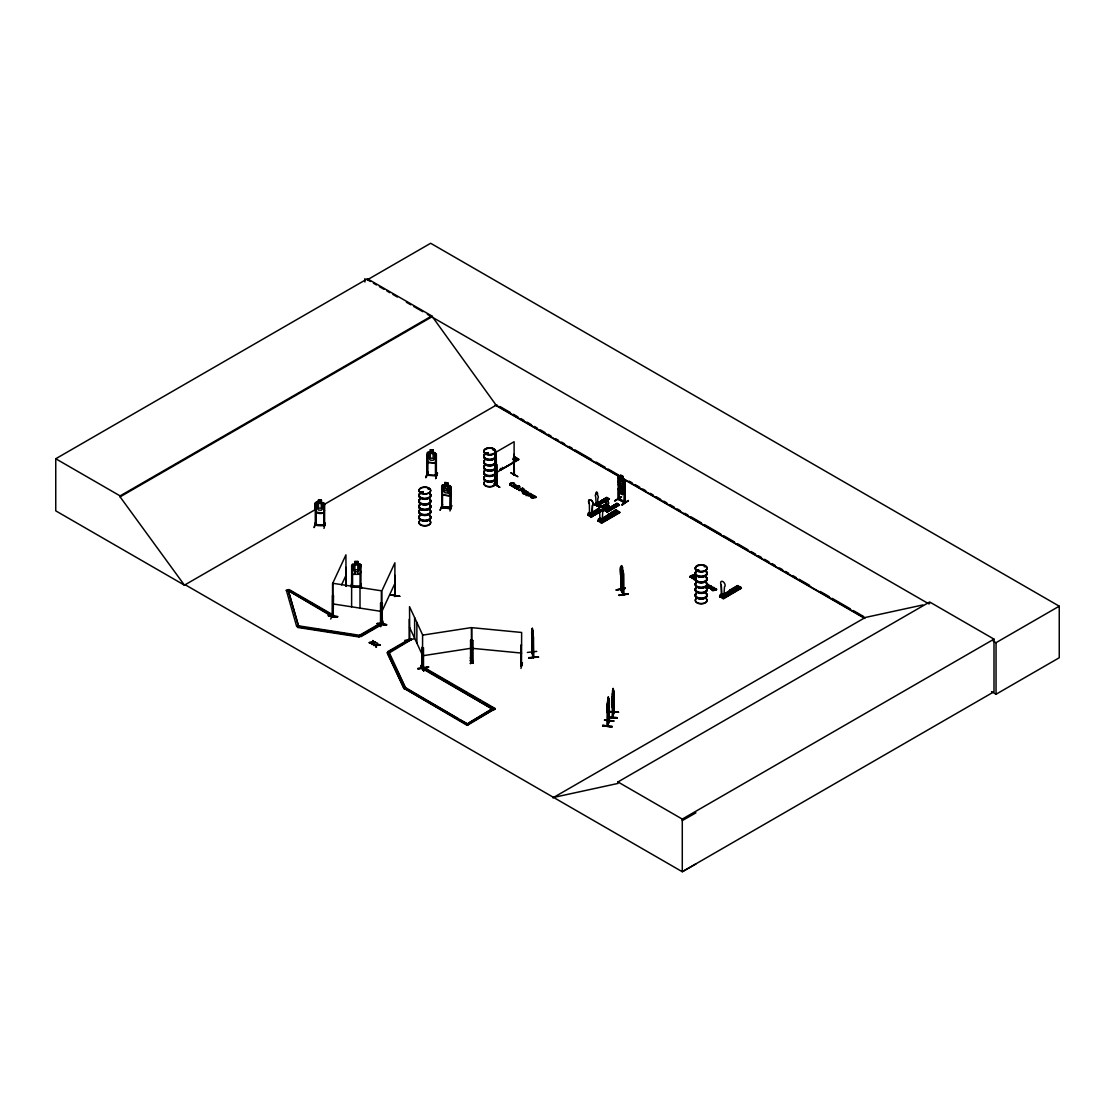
<?xml version="1.0" encoding="UTF-8"?>
<svg xmlns="http://www.w3.org/2000/svg" width="1115" height="1115" viewBox="0 0 1115 1115"><rect width="100%" height="100%" fill="white"/><g stroke="black" fill="none" stroke-linecap="round" stroke-linejoin="round"><path stroke-width="1.5" d="M614.031 711.635L613.501 712.346M612.107 700.206L612.233 697.126L612.205 700.206M612.874 690.283L612.72 691.258M696.359 577.835L695.844 577.542A1.491 0.864 0 0 0 694.896 577.389C690.519 578.601 697.711 579.396 695.37 577.319C691.105 577.236 694.269 580.845 696.415 578.351M591.926 515.088L592.4 505.416A3.164 1.84 59.5 0 0 592.4 501.764A3.164 1.84 59.5 0 0 589.208 499.966A3.164 1.84 59.5 0 0 589.208 503.618L589.347 503.534A3.164 1.84 59.5 0 1 589.347 499.882A3.164 1.84 59.5 0 1 592.539 501.68A3.164 1.84 59.5 0 1 592.539 505.332L592.065 515.005L589.612 513.29L590.044 513.917M597.473 504.649L597.877 498.14A2.105 1.227 59.5 0 0 597.57 495.255L597.473 492.914M602.156 520.998L602.769 511.241A3.164 1.84 59.5 0 0 602.769 507.59A3.164 1.84 59.5 0 0 599.577 505.792A3.164 1.84 59.5 0 0 599.577 509.443L599.898 519.729L602.295 520.914M607.717 510.558L608.023 504.105A2.105 1.227 59.5 0 0 607.717 501.22L607.8 499.311M607.8 510.503L608.121 504.05A2.105 1.227 59.5 0 0 607.8 501.165L607.717 501.22M617.166 718.046C603.327 717.99 605.557 715.83 617.153 717.656M617.153 718.032L607.717 717.502M608.985 705.433L607.299 712.638L608.679 708.457M612.442 701.307L613.055 692.011L612.47 694.018M602.699 725.517L612.01 726.618L602.699 725.196M611.912 726.924L602.616 725.795L611.912 726.924L612.01 726.213M532.636 631.174L532.287 628.4L532.719 640.358L532.078 635.787M533.109 633.919C530.461 619.759 532.148 649.46 533.263 642.129M332.772 616.121L332.841 583.034L345.929 554.852L346.026 586.128M333.399 615.828L332.465 615.647M381.748 624.135L382.361 603.062M382.389 623.717L382.041 603.006M382.389 622.964L383.184 623.787L381.874 622.393L359.546 635.285L359.072 636.958L298.053 627.508L298.541 625.836L288.116 589.877L286.29 590.699M394.668 595.717L395.281 595.201L395.031 596.511L394.905 575.312L395.072 596.413M395.24 595.298L394.668 596.469M607.787 725.586L609.347 720.081M609.403 720.82L607.577 726.116L608.26 700.471L607.717 706.854M612.47 693.948L612.246 707.342L613.487 701.697M337.552 616.609C321.678 612.79 329.148 618.003 337.566 616.525M337.538 616.943L328.27 615.828L337.566 616.957M377.246 623.787C395.128 627.647 383.03 621.668 377.246 623.801M528.635 493.262C525.695 490.015 531.005 494.293 526.21 494.391C521.597 493.387 530.768 494.238 526.74 492.593L525.235 493.457L528.552 493.011M599.452 519.534C602.421 518.28 596.79 519.52 603.396 521.583L603.131 520.092L601.306 522.238L598.448 520.621L600.009 518.322L598.184 519.395L598.184 520.747L601.821 523.116L619.773 512.524L616.107 509.889C609.459 511.506 624.275 515.353 614.295 510.963M721.28 595.201L722.032 595.298L721.029 595.103M532.357 632.093L531.966 652.777L532.357 651.522M533.082 656.317L533.221 657.613L533.012 633.864L533.541 657.599L533.528 636.902M533.137 656.833L532.273 652.191M589.919 513.36C592.218 512.524 587.647 514.879 590.629 512.802M595.731 503.757C597.138 502.308 596.135 507.45 595.745 496.942A2.105 1.227 59.5 0 1 596.065 494.405L596.818 492.119M596.065 494.405L596.093 492.342M599.814 519.255L599.912 519.98M600.33 519.102L599.94 519.952M600.553 518.893L600.832 518.726M606.699 509.151L606.156 509.973L605.989 502.851A2.105 1.227 59.5 0 1 606.295 500.314L606.518 497.973M606.295 498.461L607.215 497.792L595.424 505.151M605.835 509.262L608.525 510.168L608.525 511.074L605.975 509.667L606.95 509.555M606.532 509.443L606.936 509.43M721.642 595.605L721.642 594.783L722.088 597.361L722.715 594.532L721.544 595.006L722.799 594.922M607.41 712.638L607.118 703.872L608.957 698.729M499.506 487.297L494.307 483.701M499.659 487.157L494.293 484.035M622.978 571.005L623.313 594.643L623.396 572.497C617.654 554.28 621.069 587.535 623.396 579.312M588.622 515.381L599.257 508.788M602.63 501.262L602.964 500.356L603.327 501.262M603.647 501.011L602.267 500.774M609.389 514.837L609.682 515.646M611.438 515.353L609.668 514.782M613.891 506.921L612.525 506.712L613.571 507.018M732.639 590.1L733.14 591.006L731.092 590.49M421.972 492.774L421.693 491.854L420.871 492.523M420.815 492.621L421.846 492.175M428.759 488.816L427.895 488.718M428.536 488.816L427.853 488.523L428.592 488.384M485.987 453.443L487.464 453.429M487.185 453.178L486.307 453.944L485.945 452.997M697.112 570.378L698.687 570.002L697.391 570.127M697.391 570.755L697.21 570.42M698.924 570.518L698.199 569.932M704.973 566.671L704.276 566.768M612.246 697.168L613.236 692.959L613.473 694.952M612.442 699.3L612.651 700.429L613.069 688.485L613.278 691.119M612.553 708.527L612.971 705.907M612.637 708.68L612.971 706.757M612.72 690.408L613.18 688.485M612.372 694.004L613.598 690.255M613.166 691.175L613.473 689.823M609.166 711.537L618.546 712.304L609.097 711.44M612.776 696.513L612.734 717.628L614.003 712.29M613.821 692.178L613.808 712.861L613.933 691.69M612.651 698.408L613.055 696.75L612.957 706.896M612.651 700.429L613.055 698.771L613.055 703.495M613.808 712.332L612.442 716.36M612.246 717.614L613.571 712.304M316.116 504.342L315.211 504.454L316.116 504.342L316.033 525.179L315.294 525.151L315.266 502.921C319.461 502.921 316.827 498.544 321.427 499.98L321.413 502.586L324.507 503.673L324.367 525.862M324.507 510.489L323.434 512.984C315.517 515.478 313.9 509.248 315.378 502.963L316.298 502.182M313.998 527.604L315.754 521.848M315.81 521.848L314.416 527.297M316.061 525.151L315.197 524.858M324.298 525.109L316.158 524.621L324.493 525.095M324.507 503.673L323.42 502.684M323.601 504.956L324.451 505.025L323.601 504.956L324.298 525.862M323.434 512.984L316.228 512.329M324.549 524.914C322.946 524.343 323.043 526.378 324.549 525.667M325.273 522.991L323.991 528.426M435.212 452.913C434.167 451.38 424.871 453.443 428.16 452.272M427.129 453.011L427.157 475.241L427.115 454.363M427.923 454.613L427.073 454.544M427.115 459.868L428.062 462.474L435.31 463.004L436.355 460.579M427.603 472.244L425.818 477.736L427.616 471.938M427.672 471.938L426.306 477.345M433.275 450.125L430.195 449.875L430.292 452.509L428.759 453.22L428.759 457.958L430.292 460.119L433.164 460.356L434.711 458.446L434.711 453.721L433.164 452.746L433.289 450.07M427.17 474.46L428.049 474.279L428.021 475.255M436.355 475.185L427.059 474.948M436.258 455.296L435.407 455.227L435.491 475.924L435.394 474.879M437.526 473.122L435.714 478.544L437.052 472.704M435.714 478.544L437.108 472.746M509.82 484.663C510.712 480.746 517.235 485.708 513.527 483.589A1.422 0.822 0 0 0 512.621 483.464C508.217 484.203 514.35 488.022 509.848 484.481M690.157 576.915L692.945 575.284A1.422 0.822 0 0 1 693.851 575.41C699.3 578.016 686.965 573.082 692.234 577.863L690.185 576.734M472.593 640.456L471.757 640.372L472.593 640.456L472.746 660.902L471.798 660.819L470.405 663.55L471.157 660.833M472.69 660.554L471.84 660.052M521.583 645.195L520.747 645.111L520.817 665.808C520.928 663.174 522.656 666.631 520.649 665.739M520.691 664.791L521.681 665.084L520.649 665.195M520.956 668.443L522.461 662.603M620.595 589.445L623.243 594.574M623.048 593.459L623.759 593.835L620.916 589.487M525.876 491.241L523.799 492.44A1.477 0.85 0 0 1 522.865 492.286C520.273 490.851 526.963 489.61 522.545 488.384L519.005 490.433L522.545 487.966L523.952 489.694L519.005 490.001M607.717 698.729L608.386 696.945L608.372 699.635L608.79 698.283M608.163 697.795L607.424 702.45M607.814 699.704L608.163 698.645M608.985 700.136L609.138 721.349L608.957 720.025M604.525 720.206L613.919 720.959L604.609 719.886M608.985 720.778L607.201 726.088L607.201 703.913M722.255 597.278L721.224 596.692L721.224 594.434L722.492 594.323M618.184 481.987L618.95 479.798L624.233 482.711L624.846 485.652M618.254 481.945L619.006 479.91M624.985 487.645L624.149 489.792L618.881 486.865L618.337 477.192L620.498 477.443L620.498 474.906L622.741 476.147L623.717 480.244L623.717 484.983L622.602 486.391L623.327 491.631L621.919 487.966C625.013 486.377 622.226 483.589 621.445 487.144L619.508 483.603L620.999 487.436C617.975 488.83 620.665 491.659 621.487 488.286L622.616 491.157L620.498 489.959L620.498 485.22L619.382 482.586L619.382 477.847L620.428 477.499M442.739 484.69L441.735 485.555L441.791 507.729L441.707 487.032L442.613 486.948L442.432 507.785C443.045 506.015 453.387 507.032 450.028 508.733L450.014 487.882L450.85 487.98L450.014 487.882M442.613 486.948L441.707 487.032M440.132 510.168L442.655 504.454M440.174 510.113L442.181 504.774M442.641 507.771L442.697 506.809L441.791 506.949M441.721 506.684L450.125 507.701L449.847 508.677M449.958 510.977L451.91 505.611M590.393 513.597L590.406 513.402M600.65 519.465L599.8 519.883L601.027 519.214M721.057 596.776L721.057 594.518L722.046 595.243M441.749 492.342L442.683 495.004L449.833 495.854L442.711 494.935M447.84 482.823L447.714 485.485L449.233 486.53L449.233 491.269L447.714 493.095L444.885 492.732L443.366 490.502L443.366 485.764L444.885 485.123L444.801 482.433L447.84 482.823L447.84 485.36M449.777 485.666L442.711 484.774M450.85 493.513L449.805 495.924M422.669 647.857L423.491 647.731L423.505 668.164M470.6 660.359L471.575 660.178M470.558 661.083L471.575 660.93L471.394 640.135L470.572 640.261L470.558 661.083L471.269 659.968M372.117 644.191L372.898 640.554L372.229 642.644L369.33 642.575L372.229 642.212L372.131 642.993L369.33 643.007M372.117 644.623L373.441 640.86M377.79 643.383L375.922 646.812L377.149 645.028L380.006 645.083L377.149 645.028M375.922 646.812L377.246 643.062M361.009 571.716L359.936 574.295L352.647 574.35L351.685 571.772M371.574 644.303L372.131 642.561L369.33 642.575M436.258 460.551L435.212 462.976L428.16 462.335M333.315 616.72L333.636 615.271L288.98 589.487L287.67 590.239L332.34 616.665L332.479 595.968L333.399 595.898L333.19 616.762L333.385 595.131M345.706 586.086L345.929 567.382L346.249 585.654M333.399 595.898L332.479 595.968M330.723 619.048L333.162 613.71M332.841 616.191L333.134 615.536M380.55 603.201L381.372 603.327L380.55 603.201L380.536 624.079M390.501 594.783L399.797 596.288L390.626 594.894M380.368 623.466L381.469 623.215L380.368 623.996M380.285 626.296L382.682 621.027M380.745 626.769L382.752 621.389M423.784 670.617C420.857 670.017 419.435 658.965 423.77 670.631M298.053 627.508L298.541 625.836L296.715 626.017L303.615 627.271M341.566 584.873L345.929 575.479M359.072 636.958L359.546 635.285L298.541 625.836M381.832 611.577L394.905 583.41M618.142 499.227L624.985 503.004L624.916 480.816L622.741 478.697M619.132 498.753L618.142 498.475L618.797 498.851M618.379 498.335L619.132 499.506L619.062 489.15M624.525 492.175L624.33 502.684L624.525 481.861M351.518 583.925L351.086 587.061M472.342 658.129L470.864 663.495M531.827 652.317L533.207 657.557M609.236 721.307L609.32 700.178M612.692 717.614L612.651 693.669M513.778 475.004L514.113 454.251L514.377 474.99M590.169 513.235C589.96 520.189 591.396 509.123 587.953 513.485L588.204 515.297L599.257 508.998M609.501 514.907C612.623 512.9 610.365 517.904 609.501 514.698M731.092 590.699L733.029 590.546M516.231 485.903L514.224 486.907A1.477 0.85 0 0 1 513.276 486.753L512.496 485.889M589.779 513.235L590.755 512.928M394.863 595.954L394.905 562.782L381.832 590.95L381.832 624.121M420.815 492.342L421.693 492.022L420.899 492.217M486.405 452.857L485.722 453.471M493.611 449.763L492.9 449.875L493.569 449.666M512.566 486.126L514.559 485.137A1.491 0.864 0 0 1 515.52 485.29L516.022 485.582A1.477 0.85 0 0 1 516.287 486.14M607.605 726.018L607.8 701.251M351.615 586.211L352.675 586.615M351.615 586.964L352.465 586.936M496.816 485.22L496.816 484.593M696.415 578.769L694.547 579.577A1.477 0.85 0 0 1 693.6 579.424L692.903 577.946L694.896 576.957A1.491 0.864 0 0 1 695.844 577.11L696.359 577.403M623.703 593.779L620.609 589.556L620.985 588.706M422.055 666.826L422.306 668.108L422.376 646.895L422.278 668.052M315.169 524.134C315.726 525.388 316.507 525.946 324.423 525.625M427.017 474.223L427.979 474.251M611.327 515.283L609.905 515.52M731.203 590.546L732.374 590.267M532.97 496.189C530.907 493.401 534.921 498.043 531.576 495.381M713.307 588.873C716.22 588.511 708.847 585.64 711.677 589.779C714.088 589.654 711.259 589.194 711.119 588.232C711.649 587.48 714.868 589.835 714.004 587.577C711.537 585.696 708.819 589.612 712.722 589.654M421.247 492.133L422.264 492.496M486.154 452.941L485.624 453.429A5.91 3.415 0 0 1 488.147 452.62M487.199 453.805L486.865 452.857M492.705 449.47L492.955 449.206M351.713 586.211L361.093 586.365M351.713 586.964L361.093 586.922M361.093 587.117L355.615 587.131M523.214 490.015C524.05 487.896 519.52 490.363 522.865 490.168M441.679 507.464L450.864 508.565M531.228 495.576C532.831 502.098 527.005 492.105 533.932 496.231C526.113 496.3 537.36 497.067 532.859 494.962C530.029 493.945 529.416 498.029 532.385 496.983M531.228 496.008L530.851 496.816L532.385 497.401M711.565 587.828L711.175 589.068L712.722 589.222M516.663 488.147C514.405 490.572 523.116 485.164 518.587 487.548L517.834 486.684L519.771 487.812M533.555 657.515L532.245 652.233L532.287 628.4M381.288 624.135L381.372 590.797L332.563 583.243L332.549 616.665M499.952 469.373L500.607 469.75L500.621 468.411M518.294 459.324L515.158 456.997L513.346 458.07L516.733 459.979L518.545 458.906M517.931 458.962L518.6 459.338L500.44 469.973M618.95 479.798L624.233 482.711M618.978 490.043L618.1 488.76L624.135 492.969L624.846 492.468M606.602 497.652L609.222 499.116L597.194 506.154L594.811 504.593L596.023 502.99M609.18 499.116L596.469 505.75L609.041 498.809L606.769 497.541L594.63 504.719L607.215 497.792M620.428 490.851L620.358 493.429L622.672 494.628L623.717 486.99L622.602 484.342L622.602 479.617L620.511 478.46L620.511 483.199M596.204 503.088L594.992 504.524L596.901 505.597L598.281 504.259L596.887 505.973L608.623 498.684M620.358 493.429L619.382 484.593L620.498 483.185L622.602 484.356M588.33 515.367L599.577 509.443M590.699 516.538L600.302 511.45M607.159 506.837L590.643 516.51M608.651 505.959L607.006 504.621M599.912 511.534L591.117 516.97L591.34 515.409L593.152 514.336L591.075 515.255L591.075 516.329L588.204 514.712L590.03 512.566M591.145 516.97L600.344 511.618M605.333 510.907L605.055 509.611L606.435 508.998L606.63 511.102L605.933 510.712M616.888 503.604L619.452 505.025L607.424 512.064L606.699 511.66L619.271 504.551M617.445 503.701L605.598 511.046L605.041 510.517L607.48 512.092M616.846 503.576L617.599 504.008M618.7 504.621L617.013 503.45L604.86 510.614M607.285 511.869L607.131 510.795L608.525 510.168M598.142 520.886L616.107 509.889M616.776 510.531L597.905 520.914L598.644 521.346L616.776 510.531L602.002 519.785M600.943 522.447L619.508 512.203M618.853 511.687L619.327 512.287L618.853 511.687L600.637 522.433M616.107 510.168L619.076 512.147M719.691 596.623L719.886 595.048L721.712 593.974L720.151 596.26L723.008 597.877L724.834 595.731L725.098 597.222L721.74 595.285L721.28 585.082A3.164 1.84 59.5 0 1 721.28 581.431A3.164 1.84 59.5 0 1 724.471 583.243A3.164 1.84 59.5 0 1 724.471 586.88L723.858 596.65L721.335 595.396M741.196 587.452L722.799 598.351L723.537 598.741L741.475 588.163L737.851 585.974M725.098 595.884L723.273 596.957L723.273 598.295L719.886 596.386L720.778 597.222L738.478 586.183L720.318 596.985M723.091 598.518L741.252 587.884L722.339 598.086L723.091 598.518L741.21 587.703L737.809 585.807L719.607 596.553M741.21 587.703L740.583 587.507M618.449 478.488L619.062 478.837M622.741 476.147L622.602 478.781M618.881 486.865L618.254 483.924M621.543 497.179L614.602 500.914L621.167 496.969M624.233 502.043C610.462 495.492 627.313 501.346 624.916 502.963M621.919 504.914L628.414 500.565L622.198 505.067M621.863 504.51L628.4 500.537M496.551 464.397L496.774 485.15M511.074 472.844L517.625 476.426M496.482 484.983L496.245 452.035L514.113 441.721L514.085 475.199M512.83 459.394L515.827 457.624M513.151 461.596L517.904 458.795L518.377 459.38M513.248 459.422L515.506 460.69L513.694 462.042M500.356 469.903L518.782 459.617M601.236 500.635C607.271 503.269 598.657 501.109 602.448 499.91L604.706 501.36L602.448 499.91M603.536 499.283C609.571 501.917 600.943 499.757 604.748 498.558L607.006 500.008L604.748 498.558M605.557 498.266L606.769 497.36M595.368 505.137L606.95 497.848M596.288 505.248L596.4 503.687M596.748 505.903L609.027 498.642M605.989 502.851L605.891 502.907A2.105 1.227 59.5 0 1 606.212 500.37M589.765 512.412L589.682 514.071M600.957 511.06L597.584 509.151L599.396 507.799M602.839 505.778L606.226 507.952L602.839 505.778L601.027 506.851L604.4 509.039L601.027 507.116M604.051 505.067C613.682 510.768 599.48 503.478 606.058 504.677M589.514 513.945L589.347 503.534M590.1 513.667L589.124 512.97L589.124 515.228L590.323 515.715M602.044 507.269L606.532 504.621M603.299 506.572L606.574 504.802M588.845 515.674L599.173 509.248M603.731 506.823L606.727 505.053M590.406 516.524L608.623 505.778M609.264 505.903L602.783 509.987M603.034 509.848L609.543 506.614L591.368 516.914M603.327 509.862L608.804 506.21M602.769 511.241L602.63 511.325A3.164 1.84 59.5 0 0 602.63 507.673A3.164 1.84 59.5 0 0 599.438 505.875A3.164 1.84 59.5 0 0 599.438 509.527L599.926 509.667M611.466 506.531C617.501 509.165 608.888 507.018 612.692 505.82L614.95 507.102M613.766 505.179C619.801 507.827 611.187 505.666 614.978 504.468L617.236 505.75M615.787 503.994C621.822 506.628 613.208 504.468 617.013 503.269M606.685 511.646L619.02 504.774M607.131 511.883L619.271 504.719M599.633 519.743L600.009 518.322M607.814 514.782C617.794 519.172 602.978 515.325 609.64 513.708L613.013 515.897L609.64 513.708M611.257 512.761C621.236 517.151 606.421 513.304 613.083 511.687L616.456 513.862L613.083 511.687M617.027 511.005L598.351 521.179L599.048 521.583M600.553 521.625L600.191 519.311M619.508 512.064L601.306 522.81L601.57 521.318L603.396 520.231M602.588 521.82L619.494 511.813M601.347 522.879L619.731 512.524M721.28 585.082L721.503 594.908M729.517 590.434C739.496 594.811 724.68 590.964 731.329 589.361L734.715 591.535L731.329 589.361M732.959 588.399C742.938 592.79 728.123 588.943 734.785 587.326L738.158 589.514L734.785 587.326M735.998 586.615C745.977 590.992 731.161 587.145 737.809 585.542M720.276 596.957L738.506 586.351L737.809 585.807M738.688 586.643L720.095 596.86M722.339 598.086L740.555 587.34M185.257 584.776L184.533 585.208L55.75 510.851L55.75 458.753L367.448 278.792L431.798 315.935L496.147 405.191L864.571 617.905M367.448 278.792L367.448 279.754L430.655 243.265L1059.25 606.184L1059.25 657.752L996.043 694.241L991.528 691.621M55.75 458.753L120.099 495.896L431.798 315.935M695.927 863.958L682.282 871.735L185.174 584.734L184.435 585.152L120.099 496.858L431.798 316.897M184.435 585.152L315.866 509.276M323.378 504.928L496.872 404.773M496.245 472.662L514.113 462.349M509.973 484.732C514.977 487.116 507.687 483.645 512.621 483.046A1.422 0.822 0 0 1 513.527 483.171L514.391 484.607M509.848 484.914C509.067 481.959 515.911 482.265 514.363 484.161M514.712 487.52C525.36 482.893 512.356 488.217 515.172 488.217M514.712 487.952L518.865 485.652M518.196 486.907L516.245 488.091L517.541 489.095M518.503 486.642L519.715 486.461M518.587 487.548L517.137 489.332M521.193 489.708L522.614 488.9M519.005 490.433L524.148 490.252A1.491 0.864 0 0 1 525.109 490.405L525.611 490.698M524.872 493.666C515.994 492.384 535.604 491.311 525.235 493.457M523.311 494.057L527.395 491.785M527.116 492.37L526.949 491.52M527.562 495.227C520.635 492.844 538.406 493.109 528.58 495.91C524.649 495.13 534.475 495.506 529.806 493.931M526.001 495.604L530.085 493.332M527.925 495.004L529.43 494.14L530.656 494.795L528.036 495.283L530.684 494.252L529.43 494.14M535.799 497.611C531.047 498.767 532.775 495.827 535.799 497.179M532.245 498.071L535.339 496.802L534.893 496.105M532.245 497.638L535.381 496.942M535.339 496.37L536.287 497.36L534.949 497.025M333.636 615.271L332.34 616.024L287.67 590.239M332.34 616.665L333.636 615.912L297.914 595.285M380.382 623.898L359.546 635.926L360.842 636.679L383.184 623.787M359.546 635.285L360.842 636.038L383.184 623.146M404.773 686.701L387.825 651.606L410.167 638.714L411.463 639.466L389.135 653.014L387.351 652.637L411.463 639.466M387.825 652.261L407.184 641.083M461.039 720.304L468.551 724.639L405.484 687.579L404.174 688.331L467.241 725.391L495.255 708.582L423.798 667.327L422.487 668.08L493.945 709.976L422.487 668.721L422.599 634.839L409.526 606.658L409.776 640.358M422.487 668.721L423.798 667.969L453.568 685.154M404.174 688.986L405.484 687.579L389.135 652.359L387.825 651.606M692.833 578.337L690.826 576.957L692.945 575.716A1.422 0.822 0 0 1 693.851 575.842C698.715 573.068 683.37 577.222 692.763 577.528M706.227 586.169C709.711 582.657 710.408 586.532 706.227 586.601M707.732 584.023L707.286 584.19M468.746 723.022L492.649 708.582L467.241 723.886M404.174 688.331L467.241 724.75L495.255 708.582M710.422 585.584C700.861 592.149 711.495 582.643 711.426 586.978C710.171 588.636 705.948 586.546 709.224 588.19C712.22 588.845 711.774 584.957 709.767 586.392C705.112 588.943 713.851 587.215 709.767 586.392M706.785 588.107L707.9 587.466M715.677 588.609C718.994 589.473 707.286 593.041 715.231 588.358M712.569 590.309L715.677 589.041M712.569 589.891L716.624 589.598M716.151 589.877L716.624 589.18M552.873 797.866L865.31 617.473L922.872 604.957M553.597 797.434L617.947 783.441L617.947 781.949L929.645 601.989L993.995 639.132L993.995 691.774L682.282 871.735L682.282 819.093L993.995 639.132M929.645 603.48L928.92 603.912L427.31 314.305M993.061 640.944L996.043 642.672L1059.25 606.184M682.282 820.598L695.927 812.821M354.891 564.176L353.344 565.04L353.344 569.779L354.891 571.8L357.79 571.772L359.351 569.737L359.351 564.998L357.79 564.162L357.901 561.486L354.793 561.5L354.793 564.092M315.266 524.148L315.294 524.886M316.158 524.412L315.238 524.357M427.157 475.241L436.355 475.938L436.355 453.749L433.178 452.69M472.565 661.097L472.649 640.275M707.258 586.197L708.332 585.375L707.635 584.469M602.476 500.621L603.577 500.705M450.767 486.67L450.655 508.844L450.864 486.642L449.805 485.61M422.292 492.746L420.899 492.746M380.452 623.815L380.522 623.034M600.051 519.827L600.762 519.423M422.669 667.509L422.78 668.498M470.516 660.861L471.269 660.721M596.609 503.659L595.703 503.297L595.591 504.858M470.418 663.509L471.506 660.986L471.394 627.592L422.585 635.146M612.846 506.461L613.808 506.614M496.51 485.346L496.774 464.523M698.492 570.838L697.433 570.643M620.651 567.368L620.916 590.03L621.557 565.626L621.599 568.316M622.379 569.904L622.477 567.34L622.351 577.542L621.041 573.054M621.194 569.291L620.623 568.873L620.888 589.974M623.396 594.03L623.438 573.458L623.717 594.616L620.985 589.459M620.539 574.183L623.09 581.25M616.191 590.1L625.264 588.469M619.034 595.02L628.233 594.128L619.048 595.089M413.888 638.923L404.731 640.386M471.478 640.317L470.572 640.261M420.773 665.864L423.784 671.049M470.781 658.115L473.29 663.383L470.767 658.073M422.348 666.714L422.306 667.355M417.902 668.373C433.777 667.341 431.031 665.46 418.041 669.084M427.031 666.923L427.17 667.648L417.916 668.735M422.585 655.773L471.394 648.219M387.351 652.637L403.7 687.857L405.484 687.579M372.898 642.156L375.657 642.575L372.8 642.937M375.657 642.575L372.898 642.588L375.657 642.142M377.246 644.665L380.006 644.651M376.48 645.501L373.678 645.097L380.006 645.083M373.678 645.097L376.563 644.721M373.678 645.515L376.563 645.153M352.479 586.448L352.479 587.201M360.243 586.908L360.898 586.894M531.841 630.073L532.05 652.805M532.733 630.184L532.719 642.895M536.761 651.383L527.353 652.442M528.691 657.627C545.458 656.93 538.155 656.763 528.691 657.92M528.691 657.989L538.071 656.791M423.296 667.383L423.393 668.136M618.797 499.604L618.839 478.976M436.286 475.966L436.16 475.199M315.949 525.207L316.061 504.524M324.437 525.89L324.395 503.701M521.486 665.836L521.639 632.47L471.798 627.661L471.826 661.07L472.593 661.083M354.891 561.639L357.79 561.625M359.908 564.065L361.009 564.957L359.866 564.092L352.675 564.051L351.685 565.026L351.615 606.825M354.891 565.026L357.79 565.012M354.891 569.765L357.79 569.751M352.577 566.336L351.713 566.336L352.577 566.336L352.577 587.145M360.131 566.308L360.995 566.49L360.131 566.308L360.047 587.117L361.093 586.169M361.065 584.288L361.636 588.386M360.898 586.392L351.643 586.434M472.481 660.387L471.673 660.275M715.273 589.264L716.262 589.403M707.454 584.622L708.304 585.054L706.38 585.835M710.144 586.169L710.994 586.601L708.262 587.257M381.163 624.177L381.288 603.508M493.151 449.164L493.374 449.54M587.967 515.019L591.549 517.207M430.292 449.972L433.164 450.209M428.09 452.244L430.306 452.453M316.242 502.154L323.406 502.74M613.612 690.157L613.487 712.833M612.637 692.791L612.637 690.255L612.316 717.656M613.612 696.959L612.456 704.206L612.316 702.297M609.111 711.732L618.49 712.206M520.789 665.557L521.736 665.641M471.798 648.289L521.639 653.097M608.874 698.617L608.804 721.307M604.539 720.067L613.849 721.126M450.781 508.788L441.791 507.701M390.515 595.076L399.797 596.302M332.563 603.87L381.372 611.424M307.015 627.801L310.402 628.316M313.789 628.846L325.65 630.686M329.037 631.202L332.423 631.731M335.824 632.261L339.211 632.776M342.598 633.306L354.459 635.132M298.053 626.867L359.072 636.303M473.276 663.355L470.279 657.766M361.149 584.218L361.232 588.33L361.065 583.856M624.163 479.561L618.978 476.607L618.184 477.164L618.254 499.325M624.302 482.001L625.139 482.196L625.222 502.865L618.449 499.13L618.449 488.816M620.498 485.22L622.602 486.391M620.498 493.346L622.602 494.503M605.557 498.084L607.814 499.534M609.264 506.168L605.877 504.259L590.602 512.998M518.545 459.171L515.158 457.262L513.346 458.335L516.733 459.979M606.435 508.998L606.044 509.834M595.591 503.353L597.57 504.593M513.248 459.687L515.506 460.69M597.584 508.872L600.957 510.795M600.553 519.367L599.522 518.782L599.354 521.137L599.354 518.879L600.386 519.465M510.935 472.913L517.806 476.746M494.057 483.98L499.687 487.213M367.448 279.754L370.445 281.482M373.441 283.21L376.438 284.938M379.421 286.667L383.908 289.259M386.905 290.987L389.902 292.715M392.898 294.444L397.386 297.036M406.362 302.221L410.85 304.813M413.846 306.541L422.822 311.712M499.882 406.501L510.405 412.578M513.416 414.32L517.931 416.926M520.928 418.655L523.939 420.397M526.949 422.125L531.465 424.731M534.475 426.474L537.472 428.216M540.482 429.944L544.998 432.55M548.009 434.293L551.005 436.021M555.521 438.627L558.531 440.369M561.542 442.098L564.538 443.84M569.054 446.446L572.065 448.174M575.075 449.916L591.619 459.464M596.121 462.07L605.152 467.283M608.149 469.011L618.686 475.088M629.208 481.164L632.219 482.907M635.229 484.649L639.731 487.241M642.742 488.983L645.752 490.725M650.254 493.318L653.265 495.06M656.275 496.802L660.791 499.409M663.801 501.137L666.798 502.879M669.808 504.607L674.324 507.214M677.335 508.956L680.331 510.684M684.847 513.29L687.857 515.032M690.868 516.761L701.391 522.837M704.401 524.58L720.945 534.127M723.942 535.869L734.478 541.946M737.475 543.674L748.012 549.765M751.008 551.493L755.524 554.099M758.535 555.841L761.545 557.57M764.555 559.312L769.057 561.918M772.068 563.646L775.078 565.389M779.58 567.995L782.591 569.723M785.601 571.465L788.612 573.194M793.127 575.8L796.124 577.542M799.134 579.27L809.657 585.361M820.194 591.438L829.212 596.636M832.222 598.379L850.271 608.79M853.268 610.532L863.804 616.609M495.158 405.052L618.881 476.481M623.396 479.088L864.794 618.463M711.9 587.619L713.307 588.441M711.565 588.26L713.405 589.319M521.193 489.276L522.865 489.736L523.005 488.691M411.463 640.121L410.167 638.714M290.471 590.992L294.931 593.57M456.551 686.882L466.962 692.889M469.945 694.617L480.37 700.624M483.339 702.352L495.255 709.224M617.947 781.949L682.282 819.093M373.441 641.292L372.898 640.554M375.922 646.393L376.466 647.132M406.975 689.098L458.042 718.576M360.995 586.169L360.898 587.173L361.009 564.901M422.487 492.217L421.846 491.91L422.585 492.342M607.159 498.224L607.717 499.367M596.915 492.314L597.445 493.22M607.341 498.405L607.689 499.13M444.328 484.969L450.056 495.325M621.459 565.653L622.449 567.368M621.654 566.504L622.198 568.371L621.654 567.34M409.526 627.285L422.599 655.467M387.351 653.279L403.7 687.857M721.809 595.229L721.712 593.974M298.541 626.491L288.116 589.877M286.29 590.058L296.715 626.658M607.41 707.732L607.717 708.875L608.288 696.945M532.301 631.94L532.719 633.585M532.301 636.665L532.719 638.324M533.026 644.122L531.939 636.874M733.126 590.476L732.123 591.452L731.064 590.643M600.274 519.437L600.26 518.475M624.093 482.809L624.776 492.384M357.901 561.486L357.79 574.309M351.573 583.898L351.615 587.061M996.043 642.672L996.043 694.241M724.834 595.731L724.834 596.804M621.487 496.76L614.978 500.691M605.933 509.207L605.835 510.768M603.131 520.092L603.131 521.165M598.114 504.161L598.281 505.165M593.152 514.336L593.152 515.674M592.887 514.182L592.887 515.255M589.278 512.872L589.278 515.13M532.385 628.4L532.496 631.355M502.433 467.338L502.433 468.676M470.474 660.15L470.474 660.902M427.965 454.418L427.812 475.297M416.871 622.505L416.871 643.132M414.627 617.654L414.627 638.282M409.205 619.243L409.135 639.94M364.926 278.597L364.926 282.011M360.006 587.494L360.006 608.121M354.891 561.584L354.891 574.337M321.329 500.064L321.315 502.656L322.848 503.632L322.848 508.37L321.315 510.266L318.43 510.029L316.897 507.882L316.897 503.144L318.43 502.419L318.458 499.827M120.099 495.896L120.099 496.858M525.486 490.614A1.491 0.864 0 0 1 525.75 491.171M430.014 499.548A5.993 3.457 0 0 1 424.829 504.733A5.993 3.457 0 0 1 419.644 499.548M429.944 499.896A5.91 3.415 0 0 1 424.829 505.025A5.91 3.415 0 0 1 419.714 499.896M429.916 504.356A5.868 3.387 0 0 1 424.829 509.443A5.868 3.387 0 0 1 419.742 504.356M429.958 504.468A5.923 3.415 0 0 1 424.829 509.597A5.923 3.415 0 0 1 419.7 504.468M429.958 504.914A5.923 3.415 0 0 1 424.829 510.029A5.923 3.415 0 0 1 419.7 504.914M430.014 493.861A5.993 3.457 0 0 1 424.829 499.046A5.993 3.457 0 0 1 419.644 493.861M420.592 493.137A5.993 3.457 0 0 1 423.282 492.245M429.944 498.949A5.91 3.415 0 0 1 424.829 504.064A5.91 3.415 0 0 1 419.714 498.949M429.944 494.21A5.91 3.415 0 0 1 424.829 499.325A5.91 3.415 0 0 1 419.714 494.21M420.648 493.499A5.91 3.415 0 0 1 423.296 492.621M430.014 499.255A5.993 3.457 0 0 1 424.829 504.44A5.993 3.457 0 0 1 419.644 499.255M430.014 493.569A5.993 3.457 0 0 1 424.829 498.753A5.993 3.457 0 0 1 419.644 493.569M420.592 492.844A5.993 3.457 0 0 1 423.282 491.952M429.944 493.262A5.91 3.415 0 0 1 424.829 498.377A5.91 3.415 0 0 1 419.714 493.262M420.648 492.551A5.91 3.415 0 0 1 423.296 491.673M430.014 515.771A5.993 3.457 0 0 1 424.829 520.956A5.993 3.457 0 0 1 419.644 515.771M429.944 516.12A5.91 3.415 0 0 1 424.829 521.249A5.91 3.415 0 0 1 419.714 516.12M429.916 520.58A5.868 3.387 0 0 1 424.829 525.667A5.868 3.387 0 0 1 419.742 520.58M429.958 520.886A5.923 3.415 0 0 1 424.829 526.015A5.923 3.415 0 0 1 419.7 520.886M430.014 510.085A5.993 3.457 0 0 1 424.829 515.269A5.993 3.457 0 0 1 419.644 510.085M429.93 515.172A5.896 3.401 0 0 1 424.829 520.287A5.896 3.401 0 0 1 419.714 515.172M429.93 510.433A5.896 3.401 0 0 1 424.829 515.548A5.896 3.401 0 0 1 419.714 510.433M430.014 515.478A5.993 3.457 0 0 1 424.829 520.663A5.993 3.457 0 0 1 419.644 515.478M430.014 509.792A5.993 3.457 0 0 1 424.829 514.977A5.993 3.457 0 0 1 419.644 509.792M429.93 509.485A5.896 3.401 0 0 1 424.829 514.586A5.896 3.401 0 0 1 419.714 509.485M494.865 460.495A5.993 3.457 0 0 1 489.68 465.68A5.993 3.457 0 0 1 484.495 460.495M494.795 460.843A5.91 3.415 0 0 1 489.68 465.972A5.91 3.415 0 0 1 484.565 460.843M494.795 465.624A5.91 3.415 0 0 1 489.68 470.753A5.91 3.415 0 0 1 484.565 465.624M494.865 454.808A5.993 3.457 0 0 1 489.68 459.993A5.993 3.457 0 0 1 484.495 454.808M485.443 454.084A5.993 3.457 0 0 1 488.133 453.192M494.795 459.896A5.91 3.415 0 0 1 489.68 465.011A5.91 3.415 0 0 1 484.565 459.896M494.795 455.157A5.91 3.415 0 0 1 489.68 460.272A5.91 3.415 0 0 1 484.565 455.157M485.499 454.446A5.91 3.415 0 0 1 488.147 453.568M494.865 460.202A5.993 3.457 0 0 1 489.68 465.387A5.993 3.457 0 0 1 484.495 460.202M494.865 454.516A5.993 3.457 0 0 1 489.68 459.701A5.993 3.457 0 0 1 484.495 454.516M485.443 453.791A5.993 3.457 0 0 1 488.133 452.899M494.795 454.209A5.91 3.415 0 0 1 489.68 459.324A5.91 3.415 0 0 1 484.565 454.209M494.865 476.718A5.993 3.457 0 0 1 489.68 481.903A5.993 3.457 0 0 1 484.495 476.718M494.795 477.067A5.91 3.415 0 0 1 489.68 482.196A5.91 3.415 0 0 1 484.565 477.067M494.781 481.513A5.882 3.401 0 0 1 489.68 486.614A5.882 3.401 0 0 1 484.579 481.513M494.781 466.14A5.896 3.401 0 0 1 489.68 471.255A5.896 3.401 0 0 1 484.565 466.14M494.781 481.847A5.882 3.401 0 0 1 489.68 486.948A5.882 3.401 0 0 1 484.579 481.847M494.865 471.032A5.993 3.457 0 0 1 489.68 476.216A5.993 3.457 0 0 1 484.495 471.032M494.795 476.119A5.91 3.415 0 0 1 489.68 481.234A5.91 3.415 0 0 1 484.565 476.119M494.795 471.38A5.91 3.415 0 0 1 489.68 476.495A5.91 3.415 0 0 1 484.565 471.38M494.865 476.426A5.993 3.457 0 0 1 489.68 481.61A5.993 3.457 0 0 1 484.495 476.426M494.865 470.739A5.993 3.457 0 0 1 489.68 475.924A5.993 3.457 0 0 1 484.495 470.739M494.795 470.432A5.91 3.415 0 0 1 489.68 475.548A5.91 3.415 0 0 1 484.565 470.432M706.353 577.445A5.993 3.457 0 0 1 701.168 582.629A5.993 3.457 0 0 1 695.983 577.445M706.269 577.793A5.896 3.401 0 0 1 701.168 582.908A5.896 3.401 0 0 1 696.053 577.793M706.269 582.239A5.882 3.401 0 0 1 701.168 587.326A5.882 3.401 0 0 1 696.067 582.239M706.269 582.574A5.896 3.401 0 0 1 701.168 587.689A5.896 3.401 0 0 1 696.053 582.574M706.353 571.744A5.993 3.457 0 0 1 701.168 576.943A5.993 3.457 0 0 1 695.983 571.744M706.269 576.845A5.896 3.401 0 0 1 701.168 581.946A5.896 3.401 0 0 1 696.053 576.845M706.269 572.107A5.896 3.401 0 0 1 701.168 577.208A5.896 3.401 0 0 1 696.053 572.107M706.353 577.152A5.993 3.457 0 0 1 701.168 582.337A5.993 3.457 0 0 1 695.983 577.152M706.353 571.451A5.993 3.457 0 0 1 701.168 576.65A5.993 3.457 0 0 1 695.983 571.451M706.269 571.159A5.896 3.401 0 0 1 701.168 576.26A5.896 3.401 0 0 1 696.053 571.159M706.353 593.668A5.993 3.457 0 0 1 701.168 598.853A5.993 3.457 0 0 1 695.983 593.668M706.269 594.016A5.896 3.401 0 0 1 701.168 599.131A5.896 3.401 0 0 1 696.053 594.016M706.269 598.462A5.882 3.401 0 0 1 701.168 603.55A5.882 3.401 0 0 1 696.067 598.462M706.255 583.089A5.868 3.387 0 0 1 701.168 588.176A5.868 3.387 0 0 1 696.081 583.089M706.269 598.797A5.896 3.401 0 0 1 701.168 603.912A5.896 3.401 0 0 1 696.053 598.797M706.297 582.783A5.923 3.415 0 0 1 701.168 587.912A5.923 3.415 0 0 1 696.039 582.783M706.353 587.967A5.993 3.457 0 0 1 701.168 593.166A5.993 3.457 0 0 1 695.983 587.967M706.269 593.068A5.896 3.401 0 0 1 701.168 598.17A5.896 3.401 0 0 1 696.053 593.068M706.269 588.33A5.896 3.401 0 0 1 701.168 593.431A5.896 3.401 0 0 1 696.053 588.33M706.353 593.375A5.993 3.457 0 0 1 701.168 598.56A5.993 3.457 0 0 1 695.983 593.375M706.353 587.675A5.993 3.457 0 0 1 701.168 592.873A5.993 3.457 0 0 1 695.983 587.675M706.269 587.382A5.896 3.401 0 0 1 701.168 592.483A5.896 3.401 0 0 1 696.053 587.382M613.069 702.729L612.706 702.018C612.442 714.645 612.065 693.753 612.706 700.861L613.083 696.861L613.069 702.729M515.701 485.987C512.914 489.123 512.719 484.035 515.701 485.987M515.701 485.555C512.872 488.704 512.747 483.603 515.701 485.555M525.29 491.52C522.503 494.656 522.294 489.583 525.29 491.52M525.29 491.088C522.308 494.154 522.489 489.053 525.611 491.13A1.477 0.85 0 0 1 525.876 491.673L523.799 492.872A1.477 0.85 0 0 1 522.865 492.719L522.154 491.659L524.203 490.586A1.491 0.864 0 0 1 525.109 490.823L525.29 491.088M696.039 578.225L694.547 579.145A1.477 0.85 0 0 1 693.6 578.992L694.492 577.835L696.039 578.225M377.358 623.438L386.543 624.888L377.358 623.438M516.287 485.708L514.224 487.325A1.477 0.85 0 0 1 513.276 487.185L512.566 485.694L514.559 484.718A1.491 0.864 0 0 1 515.52 484.858L516.022 485.164A1.477 0.85 0 0 1 516.287 485.708M625.278 588.176L616.093 589.905L625.264 588.176M628.107 593.765L619.062 595.424L628.107 593.807M357.274 562.058L355.406 562.058L355.406 562.908L357.274 562.894L357.274 562.058M432.648 450.585L430.808 450.432L430.808 451.282L432.648 451.436L432.648 450.585M433.164 453.582L430.292 453.359L430.292 458.084L433.164 458.321L433.164 453.582M320.799 500.496L318.946 500.342L318.946 501.193L320.799 501.346L320.799 500.496M321.315 503.506L318.43 503.269L318.43 508.008L321.315 508.245L321.315 503.506M447.213 483.311L445.387 483.074L445.387 483.91L447.213 484.147L447.213 483.311M447.714 486.335L444.885 485.959L444.885 490.698L447.714 491.074L447.714 486.335M622.226 476.453L620.888 475.715L622.226 477.304L622.226 476.453M622.226 493.025L620.874 492.272L622.226 493.861L622.226 493.025M622.351 570.769L621.501 569.18L622.351 575.507L622.351 570.769M421.86 493.36A5.923 3.415 0 0 0 430.752 490.391A5.923 3.415 0 0 0 421.86 487.436A5.923 3.415 0 0 0 421.86 493.36M421.888 493.624A5.882 3.401 0 0 0 430.711 490.684A5.882 3.401 0 0 0 421.888 487.743A5.882 3.401 0 0 0 421.888 493.624M424.829 510.294A5.868 3.387 0 0 0 429.916 505.207A5.882 3.401 0 0 1 424.829 510.308A5.882 3.401 0 0 1 419.728 505.207A5.868 3.387 0 0 0 424.829 510.294M486.739 454.084A5.882 3.401 0 0 0 495.562 451.143A5.882 3.401 0 0 0 486.739 448.202A5.882 3.401 0 0 0 486.739 454.084M489.68 470.391A5.882 3.401 0 0 0 494.781 465.289A5.923 3.415 0 0 1 489.68 470.544A5.923 3.415 0 0 1 484.551 465.415A5.882 3.401 0 0 0 489.68 470.391M485.513 454.028A5.896 3.401 0 0 0 495.381 452.509A5.896 3.401 0 0 0 488.147 448.328A5.896 3.401 0 0 0 485.513 454.028M486.711 454.293A5.923 3.415 0 0 0 495.604 451.324A5.923 3.415 0 0 0 486.711 448.369A5.923 3.415 0 0 0 486.711 454.293M698.213 571.019A5.896 3.401 0 0 0 707.063 568.079A5.896 3.401 0 0 0 698.213 565.124A5.896 3.401 0 0 0 698.213 571.019M698.227 571.507A5.882 3.401 0 0 0 707.049 568.552A5.882 3.401 0 0 0 698.227 565.612A5.882 3.401 0 0 0 698.227 571.507M698.213 571.228A5.923 3.415 0 0 0 707.091 568.274A5.923 3.415 0 0 0 698.213 565.319A5.923 3.415 0 0 0 698.213 571.228"/></g></svg>
